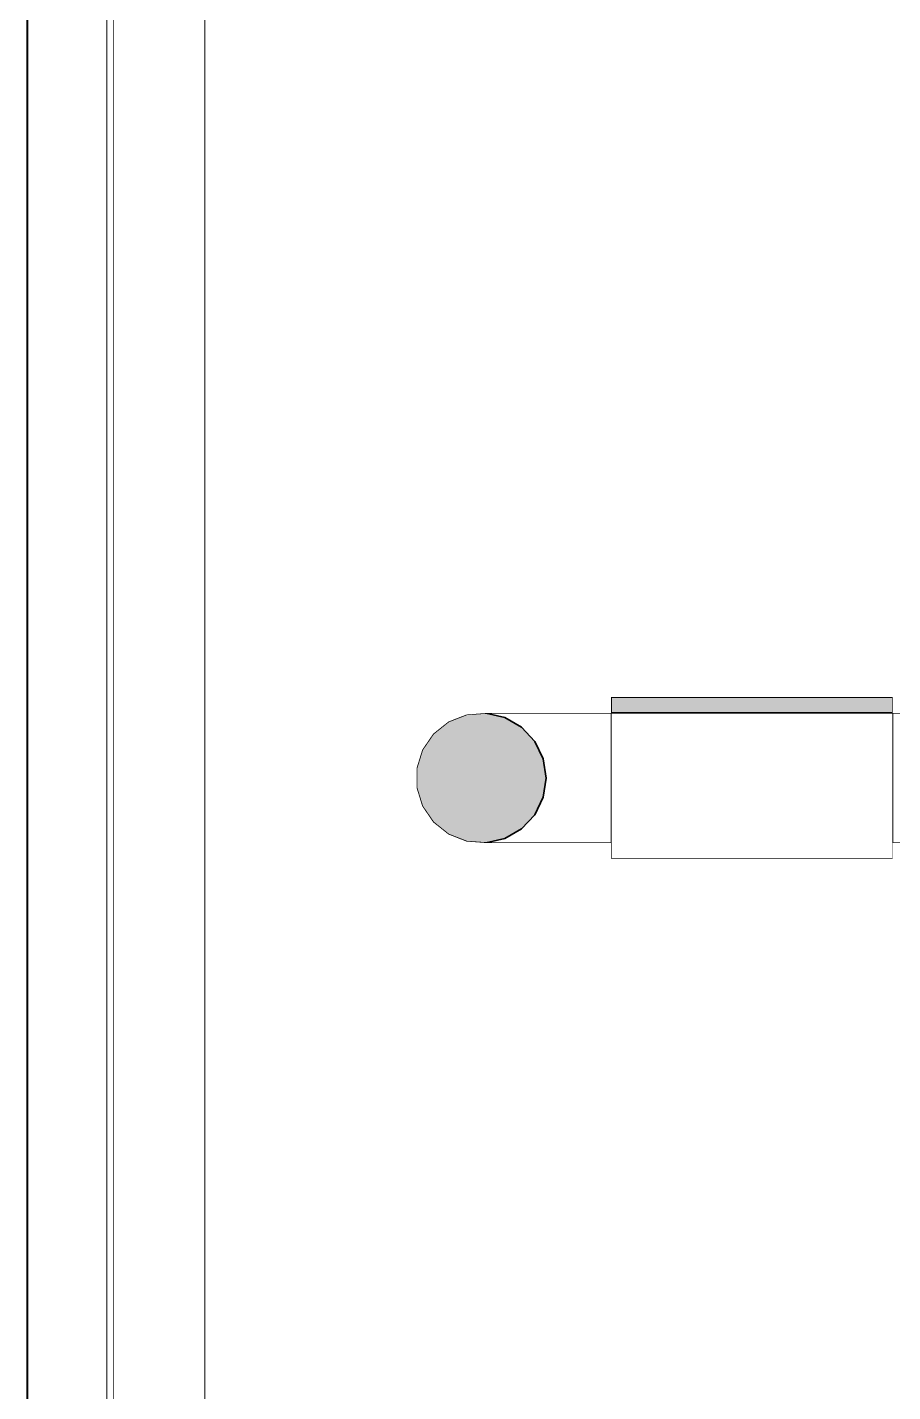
# Model space of a CAD drawing. Header units: millimetres. Extents: x -48147 to 1414029, y -496296 to 18123.
# Drawn here: x 1379007.4 to 1379226.7, y -490392.3 to -490046.5 of the extents above; entities that cross this region are included whole.
import ezdxf

# ---------------------------------------------------------------- set-up
doc = ezdxf.new("R2010")
doc.units = ezdxf.units.MM
doc.header["$MEASUREMENT"] = 0
doc.linetypes.add('Wipeout_Contour', pattern=[1000, 0, -1000])
doc.layers.add('New_A-35-M_FFE_Sanitary', color=7, linetype='Continuous')
for name, color, linetype, lineweight, true_color in [('New_A-35-M_FFE_Sanitary_Pen_No__104', 7, 'Continuous', 15, 0xa6a6a6), ('New_A-35-M_FFE_Sanitary_Pen_No__23', 7, 'Continuous', 30, 0x2a2a2a), ('New_A-35-M_FFE_Sanitary_Pen_No__44', 7, 'Continuous', 35, 0x444444), ('New_A-35-M_FFE_Sanitary_Pen_No__64', 7, 'Continuous', 20, 0x606060)]:
    doc.layers.add(name, color=color, linetype=linetype, lineweight=lineweight, true_color=true_color)
doc.layers.add('New_A-35-M_FFE_Sanitary_Pen_No__87', color=8, linetype='Continuous', lineweight=20)

# ---------------------------------------------------------------- blocks, each defined once
blk = doc.blocks.new('Section Elem_194_2', base_point=(1372879, -490836.73))
at = {"color": 254, "linetype": 'Wipeout_Contour', "lineweight": 0, "ltscale": 11707169.2154239}
blk.add_wipeout([(1379007.39, -488748.78), (1379007.39, -490772.23), (1379007.41, -490772.23), (1379007.41, -490822.23), (1379007.54, -490822.23), (1379007.54, -488698.78), (1379007.41, -488698.78), (1379007.41, -488748.78)], dxfattribs=at).dxf.layer = 'New_A-35-M_FFE_Sanitary'
at = {"color": 254, "linetype": 'Wipeout_Contour', "lineweight": 0, "ltscale": 5853615.418779411}
blk.add_wipeout([(1379027.54, -490822.23), (1379027.54, -488678.78), (1379007.54, -488698.78), (1379007.54, -490822.23)], dxfattribs=at).dxf.layer = 'New_A-35-M_FFE_Sanitary'
at = {"layer": 'New_A-35-M_FFE_Sanitary_Pen_No__23', "linetype": 'Continuous'}
blk.add_line((1379007.39, -490772.23), (1379007.39, -488748.78), dxfattribs=at)
at = {"layer": 'New_A-35-M_FFE_Sanitary_Pen_No__87', "linetype": 'Continuous'}
blk.add_line((1379007.54, -488698.78), (1379007.54, -490822.23), dxfattribs=at)
at = {"color": 254, "linetype": 'Wipeout_Contour', "lineweight": 0, "ltscale": 7316702.090786801}
blk.add_wipeout([(1379027.36, -488678.78), (1379027.54, -488678.78), (1379027.54, -490822.23), (1379029.36, -490822.23), (1379029.36, -488676.78)], dxfattribs=at).dxf.layer = 'New_A-35-M_FFE_Sanitary'
at = {"layer": 'New_A-35-M_FFE_Sanitary_Pen_No__87', "linetype": 'Continuous'}
for p, q in [((1379029.36, -490822.23), (1379029.36, -488676.78)), ((1379027.54, -490822.23), (1379027.54, -488678.78))]:
    blk.add_line(p, q, dxfattribs=at)
blk = doc.blocks.new('Section Elem_218_2', base_point=(1372879, -490836.73))
at = {"layer": 'New_A-35-M_FFE_Sanitary_Pen_No__44', "linetype": 'Continuous'}
blk.add_line((1379226.73, -490216.23), (1379155.36, -490216.23), dxfattribs=at)
at = {"color": 254, "linetype": 'Wipeout_Contour', "lineweight": 0, "ltscale": 5854712.099244483}
blk.add_wipeout([(1379138.86, -490236.73), (1379139.37, -490236.73), (1379138.65, -490231.87), (1379138.12, -490231.87)], dxfattribs=at).dxf.layer = 'New_A-35-M_FFE_Sanitary'
at = {"color": 254, "linetype": 'Wipeout_Contour', "lineweight": 0, "ltscale": 5854689.985736785}
blk.add_wipeout([(1379128.39, -490252.09), (1379123.59, -490253.19), (1379124.39, -490253.19), (1379129.1, -490252.09)], dxfattribs=at).dxf.layer = 'New_A-35-M_FFE_Sanitary'
at = {"color": 254, "linetype": 'Wipeout_Contour', "lineweight": 0, "ltscale": 5855077.69584908}
blk.add_wipeout([(1379226.73, -490253.19), (1379231.73, -490253.19), (1379231.73, -490252.09), (1379226.73, -490252.09)], dxfattribs=at).dxf.layer = 'New_A-35-M_FFE_Sanitary'
at = {"color": 254, "linetype": 'Wipeout_Contour', "lineweight": 0, "ltscale": 5854700.517326109}
blk.add_wipeout([(1379138.12, -490231.87), (1379138.65, -490231.87), (1379136.56, -490227.44), (1379135.99, -490227.44)], dxfattribs=at).dxf.layer = 'New_A-35-M_FFE_Sanitary'
at = {"color": 254, "linetype": 'Wipeout_Contour', "lineweight": 0, "ltscale": 5854704.506942496}
blk.add_wipeout([(1379132.65, -490249.63), (1379128.39, -490252.09), (1379129.1, -490252.09), (1379133.28, -490249.63)], dxfattribs=at).dxf.layer = 'New_A-35-M_FFE_Sanitary'
at = {"color": 254, "linetype": 'Wipeout_Contour', "lineweight": 0, "ltscale": 5855075.315446009}
blk.add_wipeout([(1379226.73, -490249.63), (1379226.73, -490252.09), (1379231.73, -490252.09), (1379231.73, -490249.63)], dxfattribs=at).dxf.layer = 'New_A-35-M_FFE_Sanitary'
at = {"color": 254, "linetype": 'Wipeout_Contour', "lineweight": 0, "ltscale": 5854684.904675261}
blk.add_wipeout([(1379135.99, -490227.44), (1379136.56, -490227.44), (1379133.28, -490223.83), (1379132.65, -490223.83)], dxfattribs=at).dxf.layer = 'New_A-35-M_FFE_Sanitary'
at = {"color": 254, "linetype": 'Wipeout_Contour', "lineweight": 0, "ltscale": 5854714.640256329}
blk.add_wipeout([(1379132.65, -490249.63), (1379133.28, -490249.63), (1379136.56, -490246.03), (1379135.99, -490246.03)], dxfattribs=at).dxf.layer = 'New_A-35-M_FFE_Sanitary'
at = {"color": 254, "linetype": 'Wipeout_Contour', "lineweight": 0, "ltscale": 5855071.253074962}
blk.add_wipeout([(1379231.73, -490246.03), (1379226.73, -490246.03), (1379226.73, -490249.63), (1379231.73, -490249.63)], dxfattribs=at).dxf.layer = 'New_A-35-M_FFE_Sanitary'
at = {"color": 254, "linetype": 'Wipeout_Contour', "lineweight": 0, "ltscale": 5854695.470998148}
blk.add_wipeout([(1379124.39, -490253.19), (1379126.74, -490253.19), (1379131.09, -490252.09), (1379129.1, -490252.09)], dxfattribs=at).dxf.layer = 'New_A-35-M_FFE_Sanitary'
at = {"layer": 'New_A-35-M_FFE_Sanitary_Pen_No__64', "linetype": 'Continuous'}
blk.add_line((1379123.59, -490253.19), (1379124.39, -490253.19), dxfattribs=at)
at = {"color": 254, "linetype": 'Wipeout_Contour', "lineweight": 0, "ltscale": 5854666.64622955}
blk.add_wipeout([(1379128.39, -490221.37), (1379132.65, -490223.83), (1379133.28, -490223.83), (1379129.1, -490221.37)], dxfattribs=at).dxf.layer = 'New_A-35-M_FFE_Sanitary'
at = {"color": 254, "linetype": 'Wipeout_Contour', "lineweight": 0, "ltscale": 5854719.485688524}
blk.add_wipeout([(1379135.99, -490246.03), (1379136.56, -490246.03), (1379138.65, -490241.6), (1379138.12, -490241.6)], dxfattribs=at).dxf.layer = 'New_A-35-M_FFE_Sanitary'
at = {"color": 254, "linetype": 'Wipeout_Contour', "lineweight": 0, "ltscale": 5854709.195158076}
blk.add_wipeout([(1379129.1, -490252.09), (1379131.09, -490252.09), (1379134.95, -490249.63), (1379133.28, -490249.63)], dxfattribs=at).dxf.layer = 'New_A-35-M_FFE_Sanitary'
at = {"color": 254, "linetype": 'Wipeout_Contour', "lineweight": 0, "ltscale": 5854647.363918906}
blk.add_wipeout([(1379124.39, -490220.28), (1379123.59, -490220.28), (1379128.39, -490221.37), (1379129.1, -490221.37)], dxfattribs=at).dxf.layer = 'New_A-35-M_FFE_Sanitary'
at = {"color": 254, "linetype": 'Wipeout_Contour', "lineweight": 0, "ltscale": 5854718.615010989}
blk.add_wipeout([(1379138.12, -490241.6), (1379138.65, -490241.6), (1379139.37, -490236.73), (1379138.86, -490236.73)], dxfattribs=at).dxf.layer = 'New_A-35-M_FFE_Sanitary'
at = {"color": 254, "linetype": 'Wipeout_Contour', "lineweight": 0, "ltscale": 5854718.660780355}
blk.add_wipeout([(1379133.28, -490249.63), (1379134.95, -490249.63), (1379137.99, -490246.03), (1379136.56, -490246.03)], dxfattribs=at).dxf.layer = 'New_A-35-M_FFE_Sanitary'
at = {"color": 254, "linetype": 'Wipeout_Contour', "lineweight": 0, "ltscale": 5854706.128268162}
blk.add_wipeout([(1379126.74, -490253.19), (1379130.53, -490253.19), (1379134.3, -490252.09), (1379131.09, -490252.09)], dxfattribs=at).dxf.layer = 'New_A-35-M_FFE_Sanitary'
at = {"layer": 'New_A-35-M_FFE_Sanitary_Pen_No__64', "linetype": 'Continuous'}
blk.add_line((1379124.39, -490253.19), (1379126.74, -490253.19), dxfattribs=at)
at = {"color": 254, "linetype": 'Wipeout_Contour', "lineweight": 0, "ltscale": 5854715.404093692}
blk.add_wipeout([(1379138.65, -490231.87), (1379139.37, -490236.73), (1379140.59, -490236.73), (1379139.92, -490231.87)], dxfattribs=at).dxf.layer = 'New_A-35-M_FFE_Sanitary'
at = {"color": 254, "linetype": 'Wipeout_Contour', "lineweight": 0, "ltscale": 5854723.028553795}
blk.add_wipeout([(1379138.65, -490241.6), (1379136.56, -490246.03), (1379137.99, -490246.03), (1379139.92, -490241.6)], dxfattribs=at).dxf.layer = 'New_A-35-M_FFE_Sanitary'
at = {"color": 254, "linetype": 'Wipeout_Contour', "lineweight": 0, "ltscale": 5854718.193751378}
blk.add_wipeout([(1379131.09, -490252.09), (1379134.3, -490252.09), (1379137.65, -490249.63), (1379134.95, -490249.63)], dxfattribs=at).dxf.layer = 'New_A-35-M_FFE_Sanitary'
at = {"color": 254, "linetype": 'Wipeout_Contour', "lineweight": 0, "ltscale": 5854704.060202964}
blk.add_wipeout([(1379137.99, -490227.44), (1379136.56, -490227.44), (1379138.65, -490231.87), (1379139.92, -490231.87)], dxfattribs=at).dxf.layer = 'New_A-35-M_FFE_Sanitary'
at = {"color": 254, "linetype": 'Wipeout_Contour', "lineweight": 0, "ltscale": 5854721.919856546}
blk.add_wipeout([(1379139.37, -490236.73), (1379138.65, -490241.6), (1379139.92, -490241.6), (1379140.59, -490236.73)], dxfattribs=at).dxf.layer = 'New_A-35-M_FFE_Sanitary'
at = {"color": 254, "linetype": 'Wipeout_Contour', "lineweight": 0, "ltscale": 5854726.268073195}
blk.add_wipeout([(1379134.95, -490249.63), (1379137.65, -490249.63), (1379140.28, -490246.03), (1379137.99, -490246.03)], dxfattribs=at).dxf.layer = 'New_A-35-M_FFE_Sanitary'
at = {"color": 254, "linetype": 'Wipeout_Contour', "lineweight": 0, "ltscale": 5854721.455704764}
blk.add_wipeout([(1379130.53, -490253.19), (1379135.56, -490253.19), (1379138.56, -490252.09), (1379134.3, -490252.09)], dxfattribs=at).dxf.layer = 'New_A-35-M_FFE_Sanitary'
at = {"layer": 'New_A-35-M_FFE_Sanitary_Pen_No__64', "linetype": 'Continuous'}
blk.add_line((1379126.74, -490253.19), (1379130.53, -490253.19), dxfattribs=at)
at = {"color": 254, "linetype": 'Wipeout_Contour', "lineweight": 0, "ltscale": 5854688.925451772}
blk.add_wipeout([(1379134.95, -490223.83), (1379133.28, -490223.83), (1379136.56, -490227.44), (1379137.99, -490227.44)], dxfattribs=at).dxf.layer = 'New_A-35-M_FFE_Sanitary'
at = {"color": 254, "linetype": 'Wipeout_Contour', "lineweight": 0, "ltscale": 5854721.499438097}
blk.add_wipeout([(1379140.59, -490236.73), (1379142.54, -490236.73), (1379141.96, -490231.87), (1379139.92, -490231.87)], dxfattribs=at).dxf.layer = 'New_A-35-M_FFE_Sanitary'
at = {"color": 254, "linetype": 'Wipeout_Contour', "lineweight": 0, "ltscale": 5854729.63774521}
blk.add_wipeout([(1379137.99, -490246.03), (1379140.28, -490246.03), (1379141.96, -490241.6), (1379139.92, -490241.6)], dxfattribs=at).dxf.layer = 'New_A-35-M_FFE_Sanitary'
at = {"color": 254, "linetype": 'Wipeout_Contour', "lineweight": 0, "ltscale": 5854731.137949418}
blk.add_wipeout([(1379134.3, -490252.09), (1379138.56, -490252.09), (1379141.24, -490249.63), (1379137.65, -490249.63)], dxfattribs=at).dxf.layer = 'New_A-35-M_FFE_Sanitary'
at = {"color": 254, "linetype": 'Wipeout_Contour', "lineweight": 0, "ltscale": 5854671.334468368}
blk.add_wipeout([(1379133.28, -490223.83), (1379134.95, -490223.83), (1379131.09, -490221.37), (1379129.1, -490221.37)], dxfattribs=at).dxf.layer = 'New_A-35-M_FFE_Sanitary'
at = {"color": 254, "linetype": 'Wipeout_Contour', "lineweight": 0, "ltscale": 5854710.669416126}
blk.add_wipeout([(1379139.92, -490231.87), (1379141.96, -490231.87), (1379140.28, -490227.44), (1379137.99, -490227.44)], dxfattribs=at).dxf.layer = 'New_A-35-M_FFE_Sanitary'
at = {"color": 254, "linetype": 'Wipeout_Contour', "lineweight": 0, "ltscale": 5854728.015194068}
blk.add_wipeout([(1379139.92, -490241.6), (1379141.96, -490241.6), (1379142.54, -490236.73), (1379140.59, -490236.73)], dxfattribs=at).dxf.layer = 'New_A-35-M_FFE_Sanitary'
at = {"color": 254, "linetype": 'Wipeout_Contour', "lineweight": 0, "ltscale": 5854737.212797931}
blk.add_wipeout([(1379137.65, -490249.63), (1379141.24, -490249.63), (1379143.34, -490246.03), (1379140.28, -490246.03)], dxfattribs=at).dxf.layer = 'New_A-35-M_FFE_Sanitary'
at = {"color": 254, "linetype": 'Wipeout_Contour', "lineweight": 0, "ltscale": 5854740.681483724}
blk.add_wipeout([(1379135.56, -490253.19), (1379141.58, -490253.19), (1379143.67, -490252.09), (1379138.56, -490252.09)], dxfattribs=at).dxf.layer = 'New_A-35-M_FFE_Sanitary'
at = {"layer": 'New_A-35-M_FFE_Sanitary_Pen_No__64', "linetype": 'Continuous'}
blk.add_line((1379130.53, -490253.19), (1379135.56, -490253.19), dxfattribs=at)
at = {"color": 254, "linetype": 'Wipeout_Contour', "lineweight": 0, "ltscale": 5854652.849220225}
blk.add_wipeout([(1379129.1, -490221.37), (1379131.09, -490221.37), (1379126.74, -490220.28), (1379124.39, -490220.28)], dxfattribs=at).dxf.layer = 'New_A-35-M_FFE_Sanitary'
at = {"color": 254, "linetype": 'Wipeout_Contour', "lineweight": 0, "ltscale": 5854696.532551795}
blk.add_wipeout([(1379137.99, -490227.44), (1379140.28, -490227.44), (1379137.65, -490223.83), (1379134.95, -490223.83)], dxfattribs=at).dxf.layer = 'New_A-35-M_FFE_Sanitary'
at = {"color": 254, "linetype": 'Wipeout_Contour', "lineweight": 0, "ltscale": 5854730.26259048}
blk.add_wipeout([(1379142.54, -490236.73), (1379145.14, -490236.73), (1379144.68, -490231.87), (1379141.96, -490231.87)], dxfattribs=at).dxf.layer = 'New_A-35-M_FFE_Sanitary'
at = {"color": 254, "linetype": 'Wipeout_Contour', "lineweight": 0, "ltscale": 5854739.145953784}
blk.add_wipeout([(1379140.28, -490246.03), (1379143.34, -490246.03), (1379144.68, -490241.6), (1379141.96, -490241.6)], dxfattribs=at).dxf.layer = 'New_A-35-M_FFE_Sanitary'
at = {"color": 254, "linetype": 'Wipeout_Contour', "lineweight": 0, "ltscale": 5854747.375347799}
blk.add_wipeout([(1379138.56, -490252.09), (1379143.67, -490252.09), (1379145.53, -490249.63), (1379141.24, -490249.63)], dxfattribs=at).dxf.layer = 'New_A-35-M_FFE_Sanitary'
at = {"layer": 'New_A-35-M_FFE_Sanitary_Pen_No__64', "linetype": 'Continuous'}
blk.add_line((1379123.59, -490220.28), (1379124.39, -490220.28), dxfattribs=at)
at = {"color": 254, "linetype": 'Wipeout_Contour', "lineweight": 0, "ltscale": 5854680.33312024}
blk.add_wipeout([(1379134.95, -490223.83), (1379137.65, -490223.83), (1379134.3, -490221.37), (1379131.09, -490221.37)], dxfattribs=at).dxf.layer = 'New_A-35-M_FFE_Sanitary'
at = {"color": 254, "linetype": 'Wipeout_Contour', "lineweight": 0, "ltscale": 5854720.177656025}
blk.add_wipeout([(1379141.96, -490231.87), (1379144.68, -490231.87), (1379143.34, -490227.44), (1379140.28, -490227.44)], dxfattribs=at).dxf.layer = 'New_A-35-M_FFE_Sanitary'
at = {"color": 254, "linetype": 'Wipeout_Contour', "lineweight": 0, "ltscale": 5854736.778336518}
blk.add_wipeout([(1379141.96, -490241.6), (1379144.68, -490241.6), (1379145.14, -490236.73), (1379142.54, -490236.73)], dxfattribs=at).dxf.layer = 'New_A-35-M_FFE_Sanitary'
at = {"color": 254, "linetype": 'Wipeout_Contour', "lineweight": 0, "ltscale": 5854750.942770785}
blk.add_wipeout([(1379141.24, -490249.63), (1379145.53, -490249.63), (1379146.99, -490246.03), (1379143.34, -490246.03)], dxfattribs=at).dxf.layer = 'New_A-35-M_FFE_Sanitary'
at = {"color": 254, "linetype": 'Wipeout_Contour', "lineweight": 0, "ltscale": 5854762.838944294}
blk.add_wipeout([(1379141.58, -490253.19), (1379148.29, -490253.19), (1379149.36, -490252.09), (1379143.67, -490252.09)], dxfattribs=at).dxf.layer = 'New_A-35-M_FFE_Sanitary'
at = {"layer": 'New_A-35-M_FFE_Sanitary_Pen_No__64', "linetype": 'Continuous'}
blk.add_line((1379135.56, -490253.19), (1379141.58, -490253.19), dxfattribs=at)
at = {"color": 254, "linetype": 'Wipeout_Contour', "lineweight": 0, "ltscale": 5854663.506567984}
blk.add_wipeout([(1379131.09, -490221.37), (1379134.3, -490221.37), (1379130.53, -490220.28), (1379126.74, -490220.28)], dxfattribs=at).dxf.layer = 'New_A-35-M_FFE_Sanitary'
at = {"color": 254, "linetype": 'Wipeout_Contour', "lineweight": 0, "ltscale": 5854707.477332795}
blk.add_wipeout([(1379140.28, -490227.44), (1379143.34, -490227.44), (1379141.24, -490223.83), (1379137.65, -490223.83)], dxfattribs=at).dxf.layer = 'New_A-35-M_FFE_Sanitary'
at = {"color": 254, "linetype": 'Wipeout_Contour', "lineweight": 0, "ltscale": 5854741.252828488}
blk.add_wipeout([(1379145.14, -490236.73), (1379148.24, -490236.73), (1379147.92, -490231.87), (1379144.68, -490231.87)], dxfattribs=at).dxf.layer = 'New_A-35-M_FFE_Sanitary'
at = {"color": 254, "linetype": 'Wipeout_Contour', "lineweight": 0, "ltscale": 5854751.073644123}
blk.add_wipeout([(1379143.34, -490246.03), (1379146.99, -490246.03), (1379147.92, -490241.6), (1379144.68, -490241.6)], dxfattribs=at).dxf.layer = 'New_A-35-M_FFE_Sanitary'
at = {"color": 254, "linetype": 'Wipeout_Contour', "lineweight": 0, "ltscale": 5854766.088974294}
blk.add_wipeout([(1379143.67, -490252.09), (1379149.36, -490252.09), (1379150.32, -490249.63), (1379145.53, -490249.63)], dxfattribs=at).dxf.layer = 'New_A-35-M_FFE_Sanitary'
at = {"layer": 'New_A-35-M_FFE_Sanitary_Pen_No__64', "linetype": 'Continuous'}
blk.add_line((1379124.39, -490220.28), (1379126.74, -490220.28), dxfattribs=at)
at = {"color": 254, "linetype": 'Wipeout_Contour', "lineweight": 0, "ltscale": 5854693.277402567}
blk.add_wipeout([(1379137.65, -490223.83), (1379141.24, -490223.83), (1379138.56, -490221.37), (1379134.3, -490221.37)], dxfattribs=at).dxf.layer = 'New_A-35-M_FFE_Sanitary'
at = {"color": 254, "linetype": 'Wipeout_Contour', "lineweight": 0, "ltscale": 5854732.105385682}
blk.add_wipeout([(1379144.68, -490231.87), (1379147.92, -490231.87), (1379146.99, -490227.44), (1379143.34, -490227.44)], dxfattribs=at).dxf.layer = 'New_A-35-M_FFE_Sanitary'
at = {"color": 254, "linetype": 'Wipeout_Contour', "lineweight": 0, "ltscale": 5854747.768562048}
blk.add_wipeout([(1379144.68, -490241.6), (1379147.92, -490241.6), (1379148.24, -490236.73), (1379145.14, -490236.73)], dxfattribs=at).dxf.layer = 'New_A-35-M_FFE_Sanitary'
at = {"color": 254, "linetype": 'Wipeout_Contour', "lineweight": 0, "ltscale": 5854766.766982649}
blk.add_wipeout([(1379145.53, -490249.63), (1379150.32, -490249.63), (1379151.07, -490246.03), (1379146.99, -490246.03)], dxfattribs=at).dxf.layer = 'New_A-35-M_FFE_Sanitary'
at = {"color": 254, "linetype": 'Wipeout_Contour', "lineweight": 0, "ltscale": 5854786.814146902}
blk.add_wipeout([(1379149.36, -490252.09), (1379148.29, -490253.19), (1379155.36, -490253.19), (1379155.36, -490252.09)], dxfattribs=at).dxf.layer = 'New_A-35-M_FFE_Sanitary'
at = {"color": 254, "linetype": 'Wipeout_Contour', "lineweight": 0, "ltscale": 5854678.834116434}
blk.add_wipeout([(1379134.3, -490221.37), (1379138.56, -490221.37), (1379135.56, -490220.28), (1379130.53, -490220.28)], dxfattribs=at).dxf.layer = 'New_A-35-M_FFE_Sanitary'
at = {"color": 254, "linetype": 'Wipeout_Contour', "lineweight": 0, "ltscale": 5854721.207376246}
blk.add_wipeout([(1379143.34, -490227.44), (1379146.99, -490227.44), (1379145.53, -490223.83), (1379141.24, -490223.83)], dxfattribs=at).dxf.layer = 'New_A-35-M_FFE_Sanitary'
at = {"color": 254, "linetype": 'Wipeout_Contour', "lineweight": 0, "ltscale": 5854753.918493238}
blk.add_wipeout([(1379148.24, -490236.73), (1379151.71, -490236.73), (1379151.55, -490231.87), (1379147.92, -490231.87)], dxfattribs=at).dxf.layer = 'New_A-35-M_FFE_Sanitary'
at = {"color": 254, "linetype": 'Wipeout_Contour', "lineweight": 0, "ltscale": 5854764.820913892}
blk.add_wipeout([(1379146.99, -490246.03), (1379151.07, -490246.03), (1379151.55, -490241.6), (1379147.92, -490241.6)], dxfattribs=at).dxf.layer = 'New_A-35-M_FFE_Sanitary'
at = {"color": 254, "linetype": 'Wipeout_Contour', "lineweight": 0, "ltscale": 7318485.567370847}
blk.add_wipeout([(1379150.32, -490249.63), (1379149.36, -490252.09), (1379155.36, -490252.09), (1379155.36, -490251.88), (1379155.36, -490249.63)], dxfattribs=at).dxf.layer = 'New_A-35-M_FFE_Sanitary'
at = {"layer": 'New_A-35-M_FFE_Sanitary_Pen_No__64', "linetype": 'Continuous'}
for p, q in [((1379126.74, -490220.28), (1379130.53, -490220.28)), ((1379141.58, -490253.19), (1379148.29, -490253.19))]:
    blk.add_line(p, q, dxfattribs=at)
at = {"color": 254, "linetype": 'Wipeout_Contour', "lineweight": 0, "ltscale": 5854709.514906693}
blk.add_wipeout([(1379141.24, -490223.83), (1379145.53, -490223.83), (1379143.67, -490221.37), (1379138.56, -490221.37)], dxfattribs=at).dxf.layer = 'New_A-35-M_FFE_Sanitary'
at = {"color": 254, "linetype": 'Wipeout_Contour', "lineweight": 0, "ltscale": 5854745.852700772}
blk.add_wipeout([(1379147.92, -490231.87), (1379151.55, -490231.87), (1379151.07, -490227.44), (1379146.99, -490227.44)], dxfattribs=at).dxf.layer = 'New_A-35-M_FFE_Sanitary'
at = {"color": 254, "linetype": 'Wipeout_Contour', "lineweight": 0, "ltscale": 5854760.434212412}
blk.add_wipeout([(1379147.92, -490241.6), (1379151.55, -490241.6), (1379151.71, -490236.73), (1379148.24, -490236.73)], dxfattribs=at).dxf.layer = 'New_A-35-M_FFE_Sanitary'
at = {"color": 254, "linetype": 'Wipeout_Contour', "lineweight": 0, "ltscale": 7318481.492366171}
blk.add_wipeout([(1379151.07, -490246.03), (1379150.32, -490249.63), (1379155.36, -490249.63), (1379155.36, -490247.52), (1379155.36, -490246.03)], dxfattribs=at).dxf.layer = 'New_A-35-M_FFE_Sanitary'
at = {"color": 254, "linetype": 'Wipeout_Contour', "lineweight": 0, "ltscale": 5854698.060035706}
blk.add_wipeout([(1379138.56, -490221.37), (1379143.67, -490221.37), (1379141.58, -490220.28), (1379135.56, -490220.28)], dxfattribs=at).dxf.layer = 'New_A-35-M_FFE_Sanitary'
at = {"color": 254, "linetype": 'Wipeout_Contour', "lineweight": 0, "ltscale": 5854737.031669481}
blk.add_wipeout([(1379146.99, -490227.44), (1379151.07, -490227.44), (1379150.32, -490223.83), (1379145.53, -490223.83)], dxfattribs=at).dxf.layer = 'New_A-35-M_FFE_Sanitary'
at = {"color": 254, "linetype": 'Wipeout_Contour', "lineweight": 0, "ltscale": 5854767.624137629}
blk.add_wipeout([(1379151.55, -490231.87), (1379151.71, -490236.73), (1379155.36, -490236.73), (1379155.36, -490231.87)], dxfattribs=at).dxf.layer = 'New_A-35-M_FFE_Sanitary'
at = {"color": 254, "linetype": 'Wipeout_Contour', "lineweight": 0, "ltscale": 7318475.481783887}
blk.add_wipeout([(1379151.55, -490241.6), (1379151.07, -490246.03), (1379155.36, -490246.03), (1379155.36, -490242.34), (1379155.36, -490241.6)], dxfattribs=at).dxf.layer = 'New_A-35-M_FFE_Sanitary'
at = {"layer": 'New_A-35-M_FFE_Sanitary_Pen_No__104', "linetype": 'Continuous'}
blk.add_hatch(color=256, dxfattribs=at).paths.add_polyline_path([(1379138.86, -490236.73), (1379138.12, -490231.87), (1379135.99, -490227.44), (1379132.65, -490223.83), (1379128.39, -490221.37), (1379123.59, -490220.28), (1379118.69, -490220.65), (1379114.11, -490222.44), (1379110.26, -490225.51), (1379107.49, -490229.57), (1379106.04, -490234.27), (1379106.04, -490239.19), (1379107.49, -490243.89), (1379110.26, -490247.96), (1379114.11, -490251.02), (1379118.69, -490252.82), (1379123.59, -490253.19), (1379128.39, -490252.09), (1379132.65, -490249.63), (1379135.99, -490246.03), (1379138.12, -490241.6)])
at = {"layer": 'New_A-35-M_FFE_Sanitary_Pen_No__44', "linetype": 'Continuous', "flags": 128}
blk.add_lwpolyline([(1379106.04, -490239.19), (1379107.49, -490243.89), (1379110.26, -490247.96), (1379114.11, -490251.02), (1379118.69, -490252.82), (1379123.59, -490253.19), (1379128.39, -490252.09), (1379132.65, -490249.63), (1379135.99, -490246.03), (1379138.12, -490241.6), (1379138.86, -490236.73), (1379138.12, -490231.87), (1379135.99, -490227.44), (1379132.65, -490223.83), (1379128.39, -490221.37), (1379123.59, -490220.28), (1379118.69, -490220.65), (1379114.11, -490222.44), (1379110.26, -490225.51), (1379107.49, -490229.57), (1379106.04, -490234.27)], close=True, dxfattribs=at)
at = {"layer": 'New_A-35-M_FFE_Sanitary_Pen_No__64', "linetype": 'Continuous'}
blk.add_line((1379130.53, -490220.28), (1379135.56, -490220.28), dxfattribs=at)
at = {"color": 254, "linetype": 'Wipeout_Contour', "lineweight": 0, "ltscale": 5854728.228655065}
blk.add_wipeout([(1379145.53, -490223.83), (1379150.32, -490223.83), (1379149.36, -490221.37), (1379143.67, -490221.37)], dxfattribs=at).dxf.layer = 'New_A-35-M_FFE_Sanitary'
at = {"color": 254, "linetype": 'Wipeout_Contour', "lineweight": 0, "ltscale": 5854760.728647012}
blk.add_wipeout([(1379151.07, -490227.44), (1379151.55, -490231.87), (1379155.36, -490231.87), (1379155.36, -490227.44)], dxfattribs=at).dxf.layer = 'New_A-35-M_FFE_Sanitary'
at = {"color": 254, "linetype": 'Wipeout_Contour', "lineweight": 0, "ltscale": 5854774.139842969}
blk.add_wipeout([(1379151.55, -490241.6), (1379155.36, -490241.6), (1379155.36, -490236.73), (1379151.71, -490236.73)], dxfattribs=at).dxf.layer = 'New_A-35-M_FFE_Sanitary'
at = {"color": 254, "linetype": 'Wipeout_Contour', "lineweight": 0, "ltscale": 5854720.217657986}
blk.add_wipeout([(1379143.67, -490221.37), (1379149.36, -490221.37), (1379148.29, -490220.28), (1379141.58, -490220.28)], dxfattribs=at).dxf.layer = 'New_A-35-M_FFE_Sanitary'
at = {"color": 254, "linetype": 'Wipeout_Contour', "lineweight": 0, "ltscale": 5854754.153965173}
blk.add_wipeout([(1379150.32, -490223.83), (1379151.07, -490227.44), (1379155.36, -490227.44), (1379155.36, -490223.83)], dxfattribs=at).dxf.layer = 'New_A-35-M_FFE_Sanitary'
at = {"layer": 'New_A-35-M_FFE_Sanitary_Pen_No__64', "linetype": 'Continuous'}
blk.add_line((1379135.56, -490220.28), (1379141.58, -490220.28), dxfattribs=at)
at = {"color": 254, "linetype": 'Wipeout_Contour', "lineweight": 0, "ltscale": 5854748.477104789}
blk.add_wipeout([(1379149.36, -490221.37), (1379150.32, -490223.83), (1379155.36, -490223.83), (1379155.36, -490221.37)], dxfattribs=at).dxf.layer = 'New_A-35-M_FFE_Sanitary'
at = {"color": 254, "linetype": 'Wipeout_Contour', "lineweight": 0, "ltscale": 5854744.193033292}
blk.add_wipeout([(1379148.29, -490220.28), (1379149.36, -490221.37), (1379155.36, -490221.37), (1379155.36, -490220.28)], dxfattribs=at).dxf.layer = 'New_A-35-M_FFE_Sanitary'
at = {"layer": 'New_A-35-M_FFE_Sanitary_Pen_No__64', "linetype": 'Continuous'}
blk.add_line((1379141.58, -490220.28), (1379148.29, -490220.28), dxfattribs=at)
at = {"color": 254, "linetype": 'Wipeout_Contour', "lineweight": 0, "ltscale": 5854901.405739387}
blk.add_wipeout([(1379226.73, -490220.23), (1379155.36, -490220.23), (1379155.36, -490236.73), (1379226.73, -490236.73)], dxfattribs=at).dxf.layer = 'New_A-35-M_FFE_Sanitary'
at = {"layer": 'New_A-35-M_FFE_Sanitary_Pen_No__104', "linetype": 'Continuous'}
blk.add_hatch(color=256, dxfattribs=at).paths.add_polyline_path([(1379226.73, -490220.23), (1379226.73, -490216.23), (1379155.36, -490216.23), (1379155.36, -490220.23)])
at = {"layer": 'New_A-35-M_FFE_Sanitary_Pen_No__44', "linetype": 'Continuous'}
for p, q in [((1379155.36, -490216.23), (1379155.36, -490220.23)), ((1379226.73, -490216.23), (1379226.73, -490220.23)), ((1379226.73, -490220.23), (1379155.36, -490220.23))]:
    blk.add_line(p, q, dxfattribs=at)
at = {"layer": 'New_A-35-M_FFE_Sanitary_Pen_No__64', "linetype": 'Continuous'}
for p, q in [((1379148.29, -490220.28), (1379155.36, -490220.28)), ((1379226.73, -490220.28), (1379231.73, -490220.28))]:
    blk.add_line(p, q, dxfattribs=at)
at = {"color": 254, "linetype": 'Wipeout_Contour', "lineweight": 0, "ltscale": 5854916.215963033}
blk.add_wipeout([(1379226.73, -490236.73), (1379155.36, -490236.73), (1379155.36, -490242.34), (1379226.73, -490242.34)], dxfattribs=at).dxf.layer = 'New_A-35-M_FFE_Sanitary'
at = {"layer": 'New_A-35-M_FFE_Sanitary_Pen_No__64', "linetype": 'Continuous'}
for p, q in [((1379155.36, -490220.23), (1379155.36, -490236.73)), ((1379226.73, -490220.23), (1379226.73, -490236.73))]:
    blk.add_line(p, q, dxfattribs=at)
at = {"color": 254, "linetype": 'Wipeout_Contour', "lineweight": 0, "ltscale": 5854923.44492537}
blk.add_wipeout([(1379226.73, -490242.34), (1379155.36, -490242.34), (1379155.36, -490247.52), (1379226.73, -490247.52)], dxfattribs=at).dxf.layer = 'New_A-35-M_FFE_Sanitary'
at = {"layer": 'New_A-35-M_FFE_Sanitary_Pen_No__64', "linetype": 'Continuous'}
for p, q in [((1379155.36, -490236.73), (1379155.36, -490242.34)), ((1379226.73, -490236.73), (1379226.73, -490242.34))]:
    blk.add_line(p, q, dxfattribs=at)
at = {"color": 254, "linetype": 'Wipeout_Contour', "lineweight": 0, "ltscale": 5854929.835109873}
blk.add_wipeout([(1379226.73, -490247.52), (1379155.36, -490247.52), (1379155.36, -490251.88), (1379226.73, -490251.88)], dxfattribs=at).dxf.layer = 'New_A-35-M_FFE_Sanitary'
at = {"layer": 'New_A-35-M_FFE_Sanitary_Pen_No__64', "linetype": 'Continuous'}
for p, q in [((1379155.36, -490242.34), (1379155.36, -490247.52)), ((1379226.73, -490242.34), (1379226.73, -490247.52))]:
    blk.add_line(p, q, dxfattribs=at)
at = {"color": 254, "linetype": 'Wipeout_Contour', "lineweight": 0, "ltscale": 5854934.898607366}
blk.add_wipeout([(1379226.73, -490251.88), (1379155.36, -490251.88), (1379155.36, -490255.08), (1379226.73, -490255.08)], dxfattribs=at).dxf.layer = 'New_A-35-M_FFE_Sanitary'
at = {"layer": 'New_A-35-M_FFE_Sanitary_Pen_No__64', "linetype": 'Continuous'}
for p, q in [((1379155.36, -490247.52), (1379155.36, -490251.88)), ((1379226.73, -490247.52), (1379226.73, -490251.88)), ((1379148.29, -490253.19), (1379155.36, -490253.19)), ((1379226.73, -490253.19), (1379231.73, -490253.19))]:
    blk.add_line(p, q, dxfattribs=at)
at = {"color": 254, "linetype": 'Wipeout_Contour', "lineweight": 0, "ltscale": 5854938.248796502}
blk.add_wipeout([(1379226.73, -490255.08), (1379155.36, -490255.08), (1379155.36, -490256.88), (1379226.73, -490256.88)], dxfattribs=at).dxf.layer = 'New_A-35-M_FFE_Sanitary'
at = {"layer": 'New_A-35-M_FFE_Sanitary_Pen_No__64', "linetype": 'Continuous'}
for p, q in [((1379155.36, -490251.88), (1379155.36, -490255.08)), ((1379226.73, -490251.88), (1379226.73, -490255.08))]:
    blk.add_line(p, q, dxfattribs=at)
at = {"color": 254, "linetype": 'Wipeout_Contour', "lineweight": 0, "ltscale": 5854939.629870747}
blk.add_wipeout([(1379226.73, -490256.88), (1379155.36, -490256.88), (1379155.36, -490257.14), (1379226.73, -490257.14)], dxfattribs=at).dxf.layer = 'New_A-35-M_FFE_Sanitary'
at = {"layer": 'New_A-35-M_FFE_Sanitary_Pen_No__64', "linetype": 'Continuous'}
for p, q in [((1379155.36, -490255.08), (1379155.36, -490256.88)), ((1379155.36, -490256.88), (1379155.36, -490257.14)), ((1379226.73, -490257.14), (1379155.36, -490257.14)), ((1379226.73, -490255.08), (1379226.73, -490256.88)), ((1379226.73, -490256.88), (1379226.73, -490257.14))]:
    blk.add_line(p, q, dxfattribs=at)
blk = doc.blocks.new('Section Elem_222_2', base_point=(1372879, -490836.73))
at = {"color": 254, "linetype": 'Wipeout_Contour', "lineweight": 0, "ltscale": 103931669.8395769}
blk.add_wipeout([(1379050.36, -488678.78), (1379052.36, -488678.78), (1379052.36, -490811.73), (1379050.36, -490811.73), (1379050.36, -490813.73), (1379547.89, -490813.73), (1379547.89, -490361.11), (1379535.17, -490358.58), (1379521.91, -490354.08), (1379509.36, -490347.89), (1379497.73, -490340.11), (1379487.2, -490330.89), (1379477.98, -490320.36), (1379470.2, -490308.73), (1379464.01, -490296.18), (1379459.51, -490282.92), (1379456.78, -490269.2), (1379455.87, -490255.23), (1379456.04, -490255.23), (1379456.04, -490253.19), (1379455.86, -490253.19), (1379455.86, -490257.14), (1379384.48, -490257.14), (1379384.48, -490253.19), (1379379.48, -490253.19), (1379379.48, -490257.14), (1379308.11, -490257.14), (1379308.11, -490253.19), (1379303.11, -490253.19), (1379303.11, -490257.14), (1379231.73, -490257.14), (1379231.73, -490253.19), (1379226.73, -490253.19), (1379226.73, -490257.14), (1379155.36, -490257.14), (1379155.36, -490253.19), (1379123.59, -490253.19), (1379118.69, -490252.82), (1379114.11, -490251.02), (1379110.26, -490247.96), (1379107.49, -490243.89), (1379106.04, -490239.19), (1379106.04, -490234.27), (1379107.49, -490229.57), (1379110.26, -490225.51), (1379114.11, -490222.44), (1379118.69, -490220.65), (1379123.59, -490220.28), (1379155.36, -490220.28), (1379155.36, -490216.23), (1379226.73, -490216.23), (1379226.73, -490220.28), (1379231.73, -490220.28), (1379231.73, -490216.23), (1379303.11, -490216.23), (1379303.11, -490220.28), (1379308.11, -490220.28), (1379308.11, -490216.23), (1379379.48, -490216.23), (1379379.48, -490220.28), (1379384.48, -490220.28), (1379384.48, -490216.23), (1379455.86, -490216.23), (1379455.86, -490220.28), (1379530.41, -490220.28), (1379532.11, -490218.98), (1379537.05, -490216.93), (1379542.36, -490216.23), (1379547.89, -490216.23), (1379547.89, -488676.78), (1379050.36, -488676.78)], dxfattribs=at).dxf.layer = 'New_A-35-M_FFE_Sanitary'
at = {"layer": 'New_A-35-M_FFE_Sanitary_Pen_No__87', "linetype": 'Continuous'}
blk.add_line((1379050.36, -488676.78), (1379050.36, -490813.73), dxfattribs=at)
blk = doc.blocks.new('Section Elem_223_2', base_point=(1372879, -490836.73))
at = {"color": 254, "linetype": 'Wipeout_Contour', "lineweight": 0, "ltscale": 5853689.5891281}
blk.add_wipeout([(1379052.36, -488678.78), (1379029.36, -488678.78), (1379029.36, -490811.73), (1379052.36, -490811.73)], dxfattribs=at).dxf.layer = 'New_A-35-M_FFE_Sanitary'
at = {"layer": 'New_A-35-M_FFE_Sanitary_Pen_No__87', "linetype": 'Continuous'}
blk.add_line((1379052.36, -490811.73), (1379052.36, -488678.78), dxfattribs=at)

msp = doc.modelspace()

# ---------------------------------------------------------------- block references
at = {"layer": 'New_A-35-M_FFE_Sanitary'}
for name in ['Section Elem_194_2', 'Section Elem_218_2']:
    msp.add_blockref(name, (1372879, -490836.73), dxfattribs=at)

# ---------------------------------------------------------------- next in the draw order: block references
msp.add_blockref('Section Elem_222_2', (1372879, -490836.73), dxfattribs=at)

# ---------------------------------------------------------------- next in the draw order: block references
msp.add_blockref('Section Elem_223_2', (1372879, -490836.73), dxfattribs=at)

doc.saveas('drawing.dxf')
